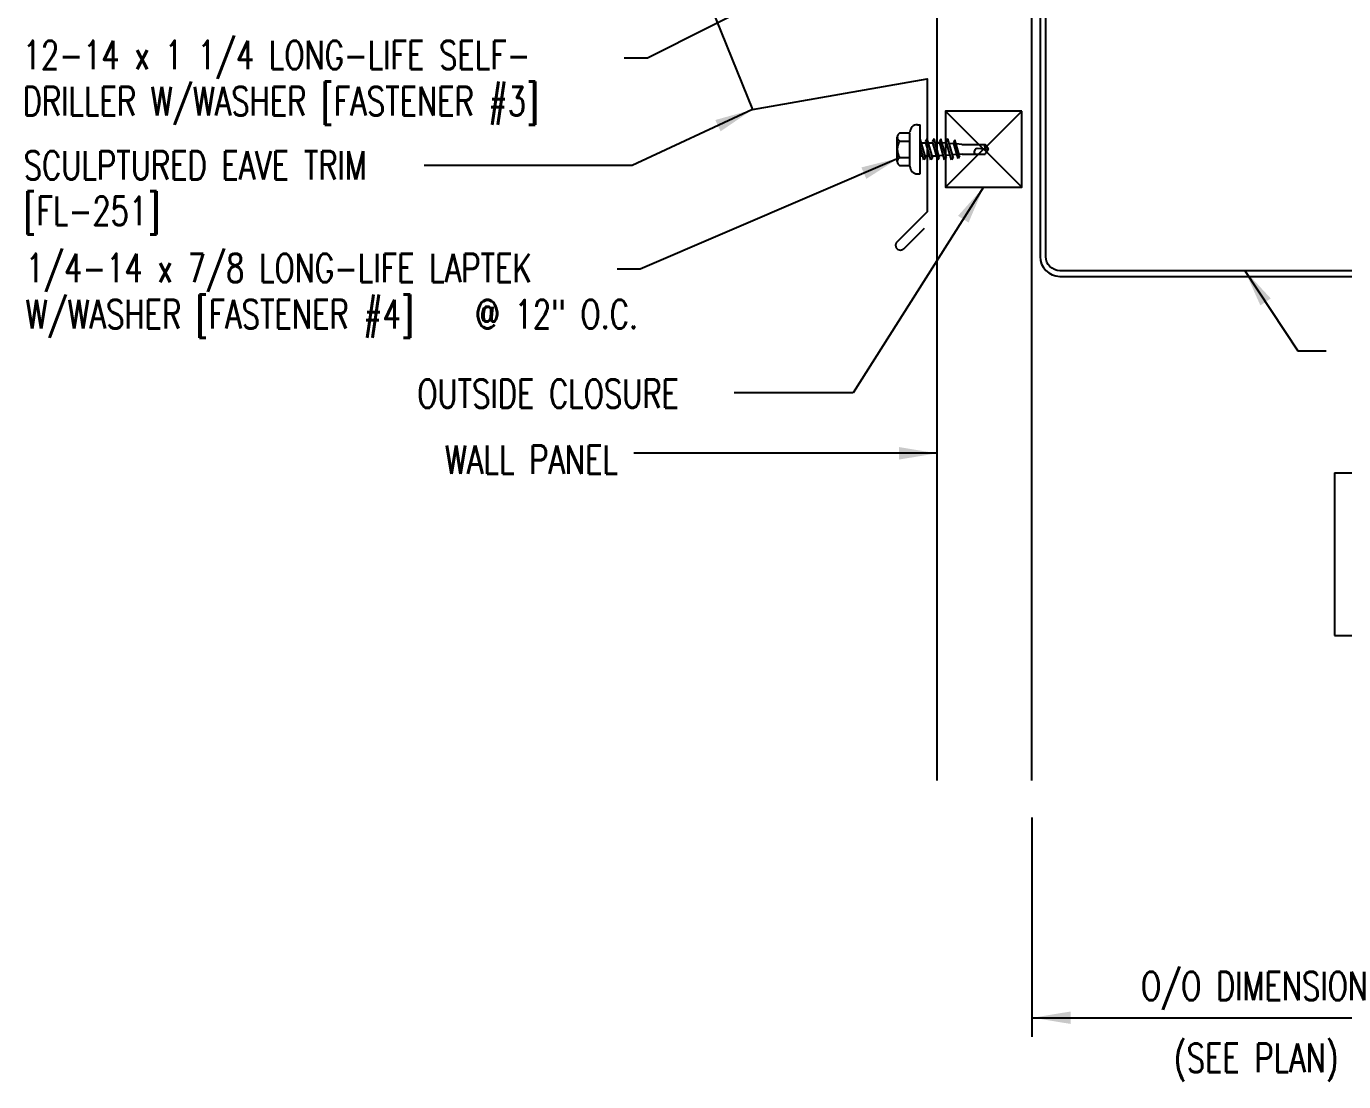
# Model space of a CAD drawing. Header units: inches. Extents: x 3.3 to 41.1, y 3.9 to 48.2.
# Drawn here: x 10.82 to 28.17, y 3.93 to 17.82 of the extents above; entities that cross this region are included whole.
import ezdxf
from ezdxf.enums import TextEntityAlignment as Align

# ---------------------------------------------------------------- set-up
doc = ezdxf.new("R2010")
doc.units = ezdxf.units.IN
doc.header["$MEASUREMENT"] = 0
for name, color, linetype in [('CLO', 3, 'Continuous'), ('FASTENER', 9, 'Continuous'), ('PANEL', 11, 'Continuous'), ('STLA', 12, 'Continuous'), ('TEXT', 2, 'Continuous'), ('TRIM', 6, 'Continuous')]:
    doc.layers.add(name, color=color, linetype=linetype)
doc.styles.add('TEXT1', font='ROMANS.shx', dxfattribs={"width": 0.75, "height": 0.375})
doc.dimstyles.new('DETAIL$7', dxfattribs={"dimscale": 4, "dimtxt": 0.09375, "dimasz": 0.125, "dimexe": 0.0625, "dimexo": 0.125, "dimgap": 0.0625, "dimtad": 1, "dimdec": 4, "dimzin": 3, "dimdsep": 46, "dimlunit": 4, "dimtxsty": 'TEXT1', "dimblk": 'ARCHTICK', "dimcen": 0.0625, "dimclrd": 7, "dimclre": 7, "dimclrt": 2, "dimadec": 0, "dimazin": 0, "dimtfac": 0.59375, "dimtdec": 4, "dimtmove": 0, "dimatfit": 3, "dimfxl": 0, "dimfrac": 2, "dimtolj": 1, "dimtzin": 3, "dimarcsym": 0})

# ---------------------------------------------------------------- blocks, each defined once
blk = doc.blocks.new('_ArchTick')
at = {"color": 0, "linetype": 'ByBlock', "const_width": 0.15}
blk.add_lwpolyline([(-0.5, -0.5), (0.5, 0.5)], dxfattribs=at)
blk = doc.blocks.new('MB_DW4')
at = {"layer": 'FASTENER'}
for p, q in [((-0.217, 0.305), (-0.217, 0.171)), ((-0.163, 0.337), (0.159, 0.337)), ((-0.108, 0.305), (-0.108, 0.171)), ((0.105, 0.305), (0.105, 0.171)), ((0.214, 0.305), (0.214, 0.171)), ((-0.326, 0.071), (-0.326, 0.037)), ((-0.326, 0.037), (0.322, 0.037)), ((-0.226, 0.171), (0.214, 0.171)), ((-0.141, -0.014), (0.037, 0.037)), ((-0.105, -0.034), (0.137, 0.035)), ((-0.088, 0.037), (-0.088, 0.001)), ((-0.088, 0.037), (0.085, 0.037)), ((0.085, 0.037), (0.134, 0.037)), ((0.085, 0.02), (0.085, -0.041)), ((0.137, 0.035), (0.134, 0.037)), ((0.322, 0.071), (0.322, 0.037)), ((-0.105, -0.034), (-0.141, -0.014)), ((-0.141, -0.105), (0.102, -0.036)), ((-0.105, -0.125), (-0.141, -0.105)), ((-0.141, -0.196), (0.102, -0.127)), ((-0.105, -0.125), (0.137, -0.056)), ((-0.105, -0.216), (0.137, -0.147)), ((-0.088, -0.029), (-0.088, -0.09)), ((-0.088, -0.12), (-0.088, -0.181)), ((0.085, -0.071), (0.085, -0.131)), ((0.085, -0.162), (0.085, -0.211)), ((0.137, -0.056), (0.102, -0.036)), ((0.137, -0.147), (0.102, -0.127)), ((-0.105, -0.216), (-0.141, -0.196)), ((-0.141, -0.287), (0.102, -0.217)), ((-0.105, -0.307), (-0.141, -0.287)), ((-0.141, -0.378), (0.102, -0.308)), ((-0.105, -0.307), (0.137, -0.238)), ((-0.105, -0.398), (0.137, -0.328)), ((-0.084, -0.27), (-0.088, -0.211)), ((-0.078, -0.36), (-0.082, -0.3)), ((0.071, -0.408), (0.075, -0.346)), ((0.077, -0.315), (0.082, -0.253)), ((0.084, -0.223), (0.085, -0.211)), ((0.137, -0.238), (0.102, -0.217)), ((0.137, -0.328), (0.102, -0.308)), ((-0.105, -0.398), (-0.141, -0.378)), ((-0.122, -0.463), (0.089, -0.403)), ((-0.086, -0.483), (-0.122, -0.463)), ((-0.086, -0.483), (0.124, -0.423)), ((-0.071, -0.449), (-0.075, -0.389)), ((-0.066, -0.516), (-0.069, -0.478)), ((-0.066, -0.516), (-0.066, -0.82)), ((0.063, -0.515), (0.068, -0.439)), ((0.063, -0.516), (0.063, -0.82)), ((0.124, -0.423), (0.089, -0.403)), ((-0.002, -0.866), (-0.066, -0.82)), ((-0.003, -0.854), (0.009, -0.714)), ((-0.002, -0.866), (0.063, -0.82))]:
    blk.add_line(p, q, dxfattribs=at)
for centre, radius, start, end in [((-0.163, 0.274), 0.0628, 29.8754, 150.1246), ((-0.002, 0.141), 0.196, 56.9974, 123.0026), ((0.159, 0.274), 0.0628, 29.8754, 150.1246), ((-0.226, 0.071), 0.1, 90, 180), ((0.222, 0.071), 0.1, 0, 90), ((0.073, -0.516), 0.01, 175.9484, 180), ((-0.036, -0.723), 0.0461, 11.1445, 130.906), ((0.039, -0.855), 0.0422, 55.4585, 194.8454)]:
    blk.add_arc(centre, radius, start, end, dxfattribs=at)
blk = doc.blocks.new('FD-F4')
at = {"layer": 'TEXT', "style": 'TEXT1', "width": 0.75}
for s, p in [('1/4-14 x 7/8 LONG-LIFE LAPTEK', (0.0047, -0.0408)), ('W/WASHER [FASTENER #4]', (0.0047, -0.1926))]:
    blk.add_text(s, height=0.09375, dxfattribs=at).set_placement(p)
blk.add_attdef('(QUANTITY)', (1.4847, -0.1926), '', height=0.0938, dxfattribs=at)
at = {"layer": 'TEXT', "style": 'TEXT1', "flags": 1}
for tag, p in [('Color', (0.0624, -0.4349)), ('Calc', (0.0624, -0.4349)), ('Opt1', (0.0624, -0.4349)), ('Opt2', (0.0624, -0.4349)), ('Opt3', (0.0624, -0.4349)), ('Description', (0.0624, -0.4349)), ('Multiple', (0.0624, -0.4349)), ('Part', (0.0624, -0.4349)), ('Spare1', (0.0624, -0.6224)), ('Spare2', (0.0624, -0.6224)), ('Spare3', (0.0624, -0.6224)), ('Spare4', (0.0624, -0.6224)), ('Spare5', (0.0624, -0.6224)), ('Spare6', (0.0624, -0.6224)), ('Spare7', (0.0624, -0.6224)), ('Spare8', (0.0624, -0.6224)), ('Spare9', (0.0624, -0.6224)), ('Spare10', (0.0624, -0.6224))]:
    blk.add_attdef(tag, p, '', height=0.0938, dxfattribs=at)
blk = doc.blocks.new('dsc-FL-251')
at = {"layer": 'TEXT', "style": 'TEXT1', "width": 0.75}
for s, p in [('SCULPTURED EAVE TRIM', (0, 0)), ('[FL-251]', (0, -0.6))]:
    blk.add_text(s, height=0.375, dxfattribs=at).set_placement(p)
at = {"layer": 'TEXT', "style": 'TEXT1', "flags": 1}
for tag, p in [('COLOR', (0, -1.2)), ('CALC', (0, -1.2)), ('OPT1', (0, -1.2)), ('OPT2', (0, -1.2)), ('OPT3', (0, -1.2)), ('GAGE', (0, -1.2)), ('SHPLN', (0, -1.2)), ('PART', (0, -1.2)), ('DESCRIPTION', (0, -1.2)), ('MULTIPLE', (0, -1.2)), ('SPARE1', (0, -1.8)), ('SPARE2', (0, -1.8)), ('SPARE3', (0, -1.8)), ('SPARE4', (0, -1.8)), ('SPARE5', (0, -1.8)), ('SPARE6', (0, -1.8)), ('SPARE7', (0, -1.8)), ('SPARE8', (0, -1.8)), ('SPARE9', (0, -1.8)), ('SPARE10', (0, -1.8))]:
    blk.add_attdef(tag, p, '', height=0.375, dxfattribs=at)
blk = doc.blocks.new('FD-F3')
at = {"layer": 'TEXT', "style": 'TEXT1', "width": 0.75}
for s, p in [('12-14 x 1 1/4 LONG-LIFE SELF-', (0.0047, -0.0408)), ('DRILLER W/WASHER [FASTENER #3]', (0.0047, -0.1926))]:
    blk.add_text(s, height=0.09375, dxfattribs=at).set_placement(p)
blk.add_attdef('(QUANTITY)', (0.0047, -0.3444), '', height=0.0938, dxfattribs=at)
blk = doc.blocks.new('A$C30686E82')
for p, q in [((-2.715, 0.761), (3.437, 0.761)), ((-2.715, 0.761), (-2.715, -1.379)), ((3.437, 0.761), (3.437, -1.379)), ((-2.715, -1.379), (3.437, -1.379))]:
    blk.add_line(p, q)
at = {"layer": 'TEXT', "style": 'TEXT1', "width": 0.75}
for s, p in [('NOTE:', (-2.368, 0.081)), ('REFERENCE TYPICAL TRIM', (-2.368, -0.477)), ('LAP SECTIONS', (-2.368, -1.035))]:
    blk.add_text(s, height=0.375, dxfattribs=at).set_placement(p)

msp = doc.modelspace()

# ---------------------------------------------------------------- linework, layer by layer
at = {"layer": 'CLO', "linetype": 'Continuous'}
for p, q in [((22.91997, 16.70579), (23.92877, 15.70579)), ((22.91997, 15.70579), (23.92877, 16.70579))]:
    msp.add_line(p, q, dxfattribs=at)
msp.add_lwpolyline([(23.92877, 16.70579), (22.91997, 16.70579), (22.91997, 15.70579), (23.92877, 15.70579)], close=True, dxfattribs=at)
at = {"layer": 'PANEL'}
msp.add_lwpolyline([(24.05867, 7.89557), (24.05867, 21.37349), (22.80867, 21.37349), (22.80867, 7.89557)], dxfattribs=at)
at = {"layer": 'STLA'}
msp.add_lwpolyline([(29.27353, 22.36521), (29.13673, 23.14105, 0.41421356), (28.83298, 23.35373), (24.38383, 22.56923, 0.36397023), (24.16716, 22.31101), (24.16716, 14.79322, 0.41421356), (24.42936, 14.53102), (28.90496, 14.53102, 0.41421356), (29.16716, 14.79322), (29.16716, 15.58102), (29.09246, 15.58102), (29.09246, 14.79322, -0.41421356), (28.90496, 14.60572), (24.42936, 14.60572, -0.41421356), (24.24186, 14.79322), (24.24186, 22.31101, -0.36397023), (24.3968, 22.49566), (28.84595, 23.28017, -0.41421356), (29.06316, 23.12807), (29.19996, 22.35224)], format="xyb", close=True, dxfattribs=at)
at = {"layer": 'TEXT', "color": 7}
msp.add_line((24.05867, 7.40892), (24.05867, 4.52208), dxfattribs=at)
at = {"layer": 'TRIM'}
msp.add_lwpolyline([(20.96349, 22.47028), (20.87367, 22.91458), (18.90405, 22.56729), (18.59854, 21.12997), (20.37792, 16.72584), (22.68096, 17.13193), (22.68096, 15.38193), (22.28321, 14.98418, 1), (22.3716, 14.8958), (22.64313, 15.16732)], format="xyb", dxfattribs=at)

# ---------------------------------------------------------------- block references
for name, p in [('dsc-FL-251', (10.78129, 15.80575)), ('A$C30686E82', (30.76125, 11.18207))]:
    msp.add_blockref(name, p)
at = {"layer": 'FASTENER', "rotation": 90.00000000000001}
msp.add_blockref('MB_DW4', (22.62376, 16.20579), dxfattribs=at)
at = {"layer": 'TEXT', "xscale": 4, "yscale": 4, "zscale": 4}
msp.add_blockref('FD-F3', (10.74884, 17.42016), dxfattribs=at)
msp.add_blockref('FD-F4', (10.78808, 14.61652), dxfattribs=at).add_auto_attribs({'(QUANTITY)': '@ 12" O.C.'})

# ---------------------------------------------------------------- texts
at = {"layer": 'TEXT', "style": 'TEXT1', "width": 0.75}
msp.add_text('OUTSIDE CLOSURE', height=0.375, dxfattribs=at).set_placement((15.96487, 12.79885))
msp.add_text('WALL PANEL', height=0.375, dxfattribs=at).set_placement((18.60913, 11.93131), align=Align.RIGHT)
at = {"layer": 'TEXT', "color": 2, "style": 'TEXT1', "width": 0.75}
for s, p in [('O/O DIMENSION', (25.49647, 5.00211)), ('(SEE PLAN)', (25.93042, 4.0557))]:
    msp.add_text(s, height=0.375, dxfattribs=at).set_placement(p)

# ---------------------------------------------------------------- leaders
for points in [[(23.71058, 19.78305), (18.99483, 17.40173), (18.69133, 17.40173)], [(20.37792, 16.72584), (18.79639, 15.99011), (16.05319, 15.99011)], [(22.30575, 16.08764), (18.90145, 14.62515), (18.59794, 14.62515)]]:
    msp.add_leader(points, dimstyle='DETAIL$7')
at = {"layer": 'TEXT'}
for points in [[(23.42437, 15.70579), (21.70478, 12.99673), (20.13803, 12.99673)], [(26.86179, 14.61188), (27.56109, 13.55259), (27.93609, 13.55259)], [(22.80867, 12.20187), (18.81654, 12.20187)], [(24.07109, 4.77208), (28.72841, 4.77208), (29.73074, 4.77208)]]:
    msp.add_leader(points, dimstyle='DETAIL$7', dxfattribs=at)

doc.saveas('drawing.dxf')
